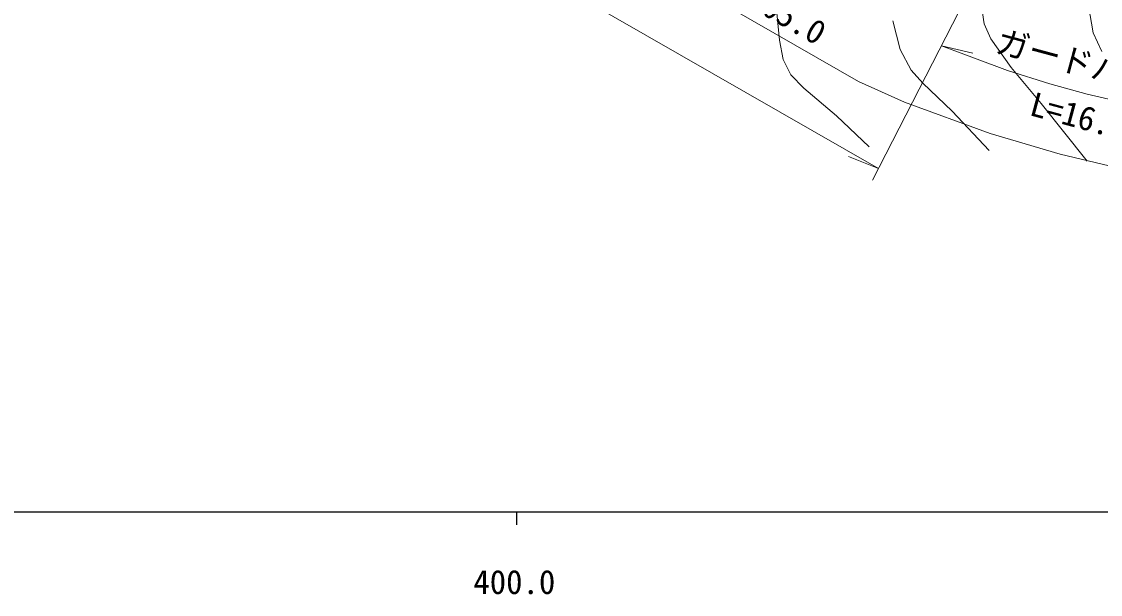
# Model space of a CAD drawing. Units: millimetres, scale not verified. Extents: x 40000 to 680000, y 20000 to 380000.
# Drawn here: x 430374 to 512412, y 198715 to 242291 of the extents above; entities that cross this region are included whole.
import ezdxf
from ezdxf.enums import TextEntityAlignment as Align

# ---------------------------------------------------------------- set-up
doc = ezdxf.new("R2010")
doc.units = ezdxf.units.MM
doc.header["$LTSCALE"] = 1000
for name, color, linetype, lineweight in [('M-BGD', 7, 'Continuous', 13), ('M-STR-HTXT', 7, 'Continuous', 13), ('M-TTL-BAND', 7, 'Continuous', 25)]:
    doc.layers.add(name, color=color, linetype=linetype, lineweight=lineweight)
doc.styles.add('ＭＳ ゴシック', font='')
doc.styles.get('ＭＳ ゴシック').set_extended_font_data('MS Gothic')

msp = doc.modelspace()

# ---------------------------------------------------------------- linework, layer by layer
at = {"layer": 'M-BGD'}
for points in [[(449245, 267951), (452211, 269626), (458294, 272274), (460674, 273194), (462836, 273546), (465840, 273361), (468823, 272842), (471688, 272088), (476793, 270025), (480848, 268216), (483882, 266642), (487607, 264277), (490909, 262133), (494365, 259583), (499932, 254522), (501391, 252692), (502330, 250565), (502901, 247862), (503203, 244646), (503572, 242111), (504075, 240972), (505633, 238794), (507915, 236058), (511405, 231662)], [(511288, 244826), (511861, 241436), (512518, 240013)], [(487760, 243452), (488010, 240876), (488291, 239393), (488870, 238247), (489854, 237217), (492338, 235109), (494821, 232752)], [(496620, 242353), (497173, 240175), (498028, 238584), (498902, 237608), (501131, 235481), (503964, 232483)]]:
    msp.add_lwpolyline(points, dxfattribs=at)
at = {"layer": 'M-STR-HTXT'}
for p, q in [((436304, 265099), (495528, 231112)), ((510075, 259450), (495071, 230222)), ((500315, 240437), (502705, 239877)), ((495528, 231112), (493250, 232026))]:
    msp.add_line(p, q, dxfattribs=at)
for points in [[(441210, 268048), (494021, 237742), (497516, 236165), (504017, 233780), (509344, 232208), (514143, 231075), (518833, 230229), (522402, 229730), (527588, 229272), (532587, 229109), (536852, 229223), (543557, 229794), (548978, 230602), (554252, 231778), (558902, 233045), (562178, 234084), (565896, 235443), (569639, 236975)], [(500315, 240437), (505339, 238569), (508565, 237554), (511395, 236777), (514800, 235977), (518087, 235343), (521686, 234800)]]:
    msp.add_lwpolyline(points, dxfattribs=at)
at = {"layer": 'M-TTL-BAND'}
for p, q in [((40000, 205000), (579000, 205000)), ((468000, 205000), (468000, 204000))]:
    msp.add_line(p, q, dxfattribs=at)

# ---------------------------------------------------------------- texts
at = {"layer": 'M-STR-HTXT', "style": 'ＭＳ ゴシック'}
for s, rotation, p in [('側\u3000溝\u3000L=105.0', 330.15, (482453, 244624)), ('ガードパイプ', 344.908, (511425, 237502)), ('L=16.1', 344.908, (510394, 233688))]:
    msp.add_text(s, height=1833, rotation=rotation, dxfattribs=at).set_placement(p, align=Align.BOTTOM_CENTER)
at = {"layer": 'M-TTL-BAND', "style": 'ＭＳ ゴシック'}
msp.add_text('400.0', height=1833, dxfattribs=at).set_placement((467844, 198195), align=Align.BOTTOM_CENTER)

doc.saveas('drawing.dxf')
